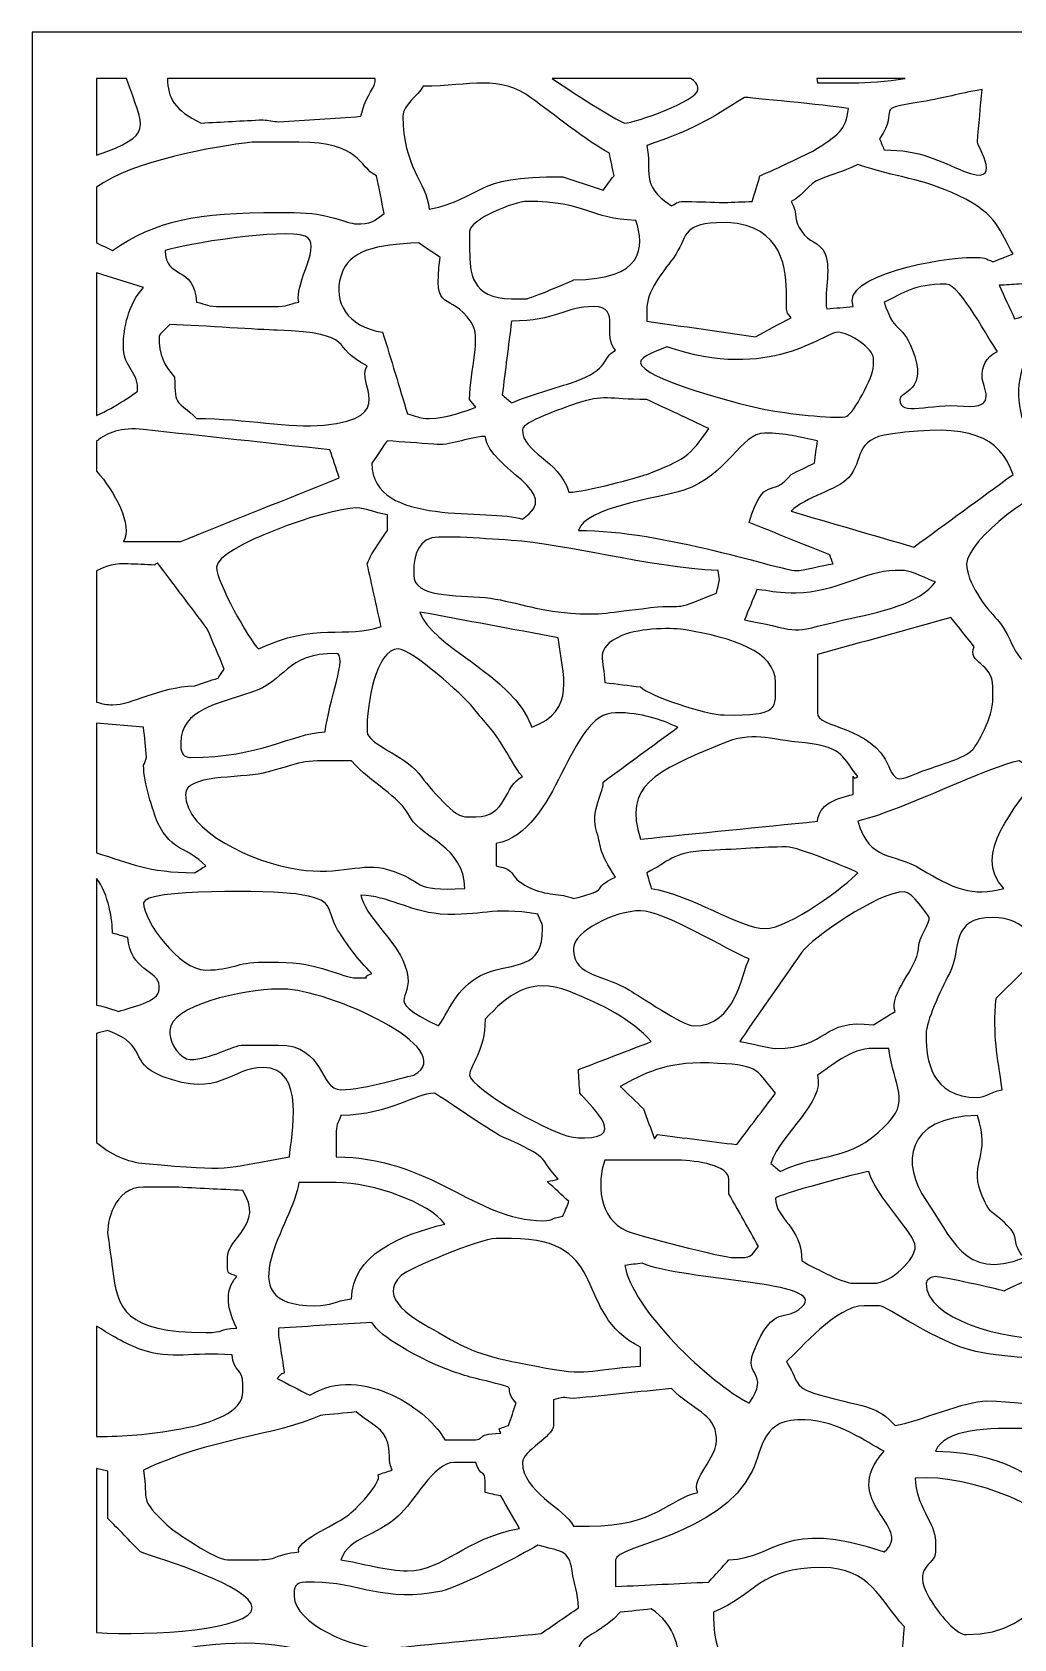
# Model space of a CAD drawing. Header units: millimetres. Extents: x 0 to 80.2, y 0 to 33.9.
# Drawn here: x 54.8 to 66.33, y 15 to 33.87 of the extents above; entities that cross this region are included whole.
import ezdxf

# ---------------------------------------------------------------- set-up
doc = ezdxf.new("R2010")
doc.units = ezdxf.units.MM
doc.layers.add('Layer 1', color=7, linetype='Continuous')

msp = doc.modelspace()

# ---------------------------------------------------------------- linework, layer by layer
at = {"layer": 'Layer 1', "color": 250, "lineweight": 20}
msp.add_lwpolyline([(54.8, 0), (80.2, 0), (80.2, 33.867), (54.8, 33.867), (54.8, 0)], close=True, dxfattribs=at)
at = {"layer": 'Layer 1', "color": 250}
for points, knots in [([(54.8, 33.867), (54.8, 33.867), (80.2, 33.867), (80.2, 33.867), (80.2, 33.867), (80.2, 0), (80.2, 0), (80.2, 0), (54.8, 0), (54.8, 0), (54.8, 0), (54.8, 33.867), (54.8, 33.867)], [0, 0, 0, 0, 0.25, 0.25, 0.25, 0.5, 0.5, 0.5, 0.75, 0.75, 0.75, 1, 1, 1, 1]), ([(55.557, 33.321), (55.557, 33.321), (55.91, 33.321), (55.91, 33.321), (56.112, 32.712), (56.243, 32.67), (55.557, 32.42), (55.557, 32.42), (55.557, 33.321), (55.557, 33.321)], [0, 0, 0, 0, 0.333333, 0.333333, 0.333333, 0.666667, 0.666667, 0.666667, 1, 1, 1, 1]), ([(56.391, 33.321), (56.391, 33.321), (58.829, 33.321), (58.829, 33.321), (58.83, 33.307), (58.829, 33.291), (58.827, 33.272), (58.809, 33.193), (58.699, 33.075), (58.663, 32.878), (58.341, 32.856), (58.018, 32.834), (57.696, 32.812), (57.635, 32.821), (57.574, 32.829), (57.514, 32.838), (57.27, 32.825), (57.027, 32.812), (56.784, 32.799), (56.471, 32.949), (56.391, 33.099), (56.391, 33.321)], [0, 0, 0, 0, 0.142857, 0.142857, 0.142857, 0.285714, 0.285714, 0.285714, 0.428571, 0.428571, 0.428571, 0.571429, 0.571429, 0.571429, 0.714286, 0.714286, 0.714286, 0.857143, 0.857143, 0.857143, 1, 1, 1, 1]), ([(59.393, 33.232), (59.958, 33.232), (60.286, 33.377), (60.67, 33.088), (60.905, 32.918), (61.333, 32.576), (61.582, 32.444), (61.6, 32.356), (61.618, 32.269), (61.636, 32.181), (61.594, 32.124), (61.551, 32.067), (61.509, 32.01), (61.351, 32.063), (61.193, 32.116), (61.034, 32.168), (59.94, 32.181), (60.122, 31.919), (59.466, 31.787), (59.429, 32.116), (59.155, 32.286), (59.155, 32.878), (59.155, 33.022), (59.338, 33.114), (59.393, 33.232)], [0, 0, 0, 0, 0.125, 0.125, 0.125, 0.25, 0.25, 0.25, 0.375, 0.375, 0.375, 0.5, 0.5, 0.5, 0.625, 0.625, 0.625, 0.75, 0.75, 0.75, 0.875, 0.875, 0.875, 1, 1, 1, 1]), ([(60.91, 33.321), (60.91, 33.321), (62.533, 33.321), (62.533, 33.321), (62.587, 33.293), (62.622, 33.255), (62.622, 33.193), (62.622, 33.062), (61.874, 32.799), (61.764, 32.799), (61.715, 32.799), (61.235, 33.102), (60.91, 33.321)], [0, 0, 0, 0, 0.25, 0.25, 0.25, 0.5, 0.5, 0.5, 0.75, 0.75, 0.75, 1, 1, 1, 1]), ([(64.019, 33.321), (64.019, 33.321), (65.058, 33.321), (65.058, 33.321), (64.836, 33.29), (64.614, 33.272), (64.446, 33.272), (64.306, 33.272), (64.166, 33.272), (64.026, 33.272), (64.026, 33.272), (64.019, 33.321), (64.019, 33.321)], [0, 0, 0, 0, 0.25, 0.25, 0.25, 0.5, 0.5, 0.5, 0.75, 0.75, 0.75, 1, 1, 1, 1]), ([(62.02, 32.536), (62.567, 32.72), (62.731, 32.825), (63.169, 33.101), (63.347, 33.085), (64.267, 32.996), (64.391, 32.97), (64.355, 32.707), (64.282, 32.667), (63.972, 32.47), (63.972, 32.47), (63.406, 32.194), (63.351, 32.181), (63.321, 32.081), (63.291, 31.98), (63.26, 31.879), (63.151, 31.875), (63.041, 31.87), (62.932, 31.866), (62.786, 31.87), (62.64, 31.875), (62.494, 31.879), (62.384, 31.879), (62.384, 31.866), (62.311, 31.827), (61.928, 32.076), (62.093, 32.234), (62.02, 32.536)], [0, 0, 0, 0, 0.111111, 0.111111, 0.111111, 0.222222, 0.222222, 0.222222, 0.333333, 0.333333, 0.333333, 0.444444, 0.444444, 0.444444, 0.555556, 0.555556, 0.555556, 0.666667, 0.666667, 0.666667, 0.777778, 0.777778, 0.777778, 0.888889, 0.888889, 0.888889, 1, 1, 1, 1]), ([(64.756, 32.615), (65.011, 32.983), (64.647, 32.957), (65.249, 33.048), (65.559, 33.101), (65.65, 33.14), (65.96, 33.193), (65.942, 32.987), (65.924, 32.781), (65.905, 32.575), (65.905, 32.523), (66.234, 32.037), (65.741, 32.234), (65.467, 32.352), (65.23, 32.484), (64.811, 32.484), (64.792, 32.527), (64.774, 32.571), (64.756, 32.615)], [0, 0, 0, 0, 0.166667, 0.166667, 0.166667, 0.333333, 0.333333, 0.333333, 0.5, 0.5, 0.5, 0.666667, 0.666667, 0.666667, 0.833333, 0.833333, 0.833333, 1, 1, 1, 1]), ([(55.557, 31.392), (55.557, 31.392), (55.557, 32.045), (55.557, 32.045), (55.991, 32.357), (56.923, 32.521), (57.386, 32.575), (57.568, 32.575), (57.751, 32.575), (57.933, 32.575), (58.663, 32.575), (58.626, 32.286), (58.845, 32.181), (58.876, 32.032), (58.906, 31.883), (58.937, 31.735), (58.845, 31.682), (58.809, 31.616), (58.663, 31.616), (58.645, 31.616), (58.626, 31.616), (58.608, 31.616), (58.499, 31.616), (58.28, 31.748), (57.878, 31.748), (57.818, 31.748), (57.757, 31.748), (57.696, 31.748), (56.729, 31.748), (56.255, 31.656), (55.744, 31.301), (55.681, 31.334), (55.616, 31.362), (55.557, 31.392)], [0, 0, 0, 0, 0.090909, 0.090909, 0.090909, 0.181818, 0.181818, 0.181818, 0.272727, 0.272727, 0.272727, 0.363636, 0.363636, 0.363636, 0.454545, 0.454545, 0.454545, 0.545455, 0.545455, 0.545455, 0.636364, 0.636364, 0.636364, 0.727273, 0.727273, 0.727273, 0.818182, 0.818182, 0.818182, 0.909091, 0.909091, 0.909091, 1, 1, 1, 1]), ([(65.686, 31.945), (66.161, 31.721), (66.161, 31.524), (66.325, 31.262), (66.246, 31.231), (66.167, 31.2), (66.088, 31.17), (65.997, 31.209), (65.997, 31.222), (65.851, 31.222), (65.491, 31.222), (64.291, 31.015), (64.446, 30.644), (64.343, 30.635), (64.239, 30.627), (64.136, 30.618), (64.099, 30.775), (64.19, 31.078), (64.117, 31.262), (64.045, 31.419), (63.917, 31.393), (63.844, 31.524), (63.734, 31.656), (63.807, 31.721), (63.716, 31.879), (63.88, 31.958), (63.899, 32.076), (64.063, 32.142), (64.263, 32.221), (64.282, 32.208), (64.501, 32.313), (64.957, 32.155), (65.249, 32.155), (65.686, 31.945)], [0, 0, 0, 0, 0.090909, 0.090909, 0.090909, 0.181818, 0.181818, 0.181818, 0.272727, 0.272727, 0.272727, 0.363636, 0.363636, 0.363636, 0.454545, 0.454545, 0.454545, 0.545455, 0.545455, 0.545455, 0.636364, 0.636364, 0.636364, 0.727273, 0.727273, 0.727273, 0.818182, 0.818182, 0.818182, 0.909091, 0.909091, 0.909091, 1, 1, 1, 1]), ([(67.547, 32.155), (68.094, 31.932), (68.313, 31.406), (67.784, 31.13), (67.93, 30.986), (68.058, 30.723), (67.784, 30.631), (67.784, 30.631), (66.909, 30.605), (66.69, 30.605), (66.574, 30.57), (66.459, 30.535), (66.343, 30.5), (66.282, 30.631), (66.222, 30.762), (66.161, 30.894), (66.24, 30.898), (66.319, 30.902), (66.398, 30.907), (66.562, 30.907), (66.763, 31.091), (66.763, 31.222), (66.763, 31.34), (66.58, 31.511), (66.58, 31.616), (66.58, 31.721), (66.671, 31.721), (66.708, 31.905), (66.988, 31.989), (67.267, 32.072), (67.547, 32.155)], [0, 0, 0, 0, 0.1, 0.1, 0.1, 0.2, 0.2, 0.2, 0.3, 0.3, 0.3, 0.4, 0.4, 0.4, 0.5, 0.5, 0.5, 0.6, 0.6, 0.6, 0.7, 0.7, 0.7, 0.8, 0.8, 0.8, 0.9, 0.9, 0.9, 1, 1, 1, 1]), ([(59.94, 31.524), (59.94, 31.669), (60.469, 31.879), (60.615, 31.879), (61.326, 31.879), (61.345, 31.669), (61.892, 31.656), (62.001, 31.34), (61.983, 30.959), (61.162, 30.959), (61.162, 30.946), (60.633, 30.736), (60.615, 30.736), (60.554, 30.736), (60.493, 30.736), (60.432, 30.736), (59.958, 30.736), (59.94, 31.051), (59.94, 31.301), (59.94, 31.375), (59.94, 31.45), (59.94, 31.524)], [0, 0, 0, 0, 0.142857, 0.142857, 0.142857, 0.285714, 0.285714, 0.285714, 0.428571, 0.428571, 0.428571, 0.571429, 0.571429, 0.571429, 0.714286, 0.714286, 0.714286, 0.857143, 0.857143, 0.857143, 1, 1, 1, 1]), ([(56.364, 31.301), (56.583, 31.38), (57.751, 31.564), (58.006, 31.472), (58.225, 31.393), (57.878, 30.92), (57.933, 30.697), (57.805, 30.67), (57.805, 30.644), (57.641, 30.644), (57.435, 30.644), (57.228, 30.644), (57.021, 30.644), (56.857, 30.644), (56.857, 30.67), (56.729, 30.697), (56.711, 31.13), (56.364, 30.959), (56.364, 31.301)], [0, 0, 0, 0, 0.166667, 0.166667, 0.166667, 0.333333, 0.333333, 0.333333, 0.5, 0.5, 0.5, 0.666667, 0.666667, 0.666667, 0.833333, 0.833333, 0.833333, 1, 1, 1, 1]), ([(62.02, 30.605), (62.02, 30.828), (62.202, 31.038), (62.33, 31.209), (62.512, 31.472), (62.421, 31.603), (62.84, 31.629), (63.57, 31.669), (63.661, 31.143), (63.661, 30.828), (63.661, 30.767), (63.661, 30.705), (63.661, 30.644), (63.661, 30.565), (63.68, 30.565), (63.716, 30.513), (63.576, 30.438), (63.436, 30.364), (63.297, 30.289), (62.871, 30.351), (62.445, 30.412), (62.02, 30.473), (62.02, 30.517), (62.02, 30.561), (62.02, 30.605)], [0, 0, 0, 0, 0.125, 0.125, 0.125, 0.25, 0.25, 0.25, 0.375, 0.375, 0.375, 0.5, 0.5, 0.5, 0.625, 0.625, 0.625, 0.75, 0.75, 0.75, 0.875, 0.875, 0.875, 1, 1, 1, 1]), ([(58.918, 30.342), (58.499, 30.408), (58.335, 30.697), (58.426, 30.999), (58.517, 31.314), (58.845, 31.367), (59.338, 31.393), (59.423, 31.336), (59.508, 31.279), (59.593, 31.222), (59.502, 30.526), (59.703, 30.841), (59.958, 30.46), (60.086, 30.289), (59.94, 29.908), (59.94, 29.553), (59.94, 29.553), (60.013, 29.462), (60.013, 29.462), (59.903, 29.422), (59.666, 29.33), (59.466, 29.33), (59.338, 29.33), (59.374, 29.343), (59.21, 29.383), (59.113, 29.702), (59.016, 30.022), (58.918, 30.342)], [0, 0, 0, 0, 0.111111, 0.111111, 0.111111, 0.222222, 0.222222, 0.222222, 0.333333, 0.333333, 0.333333, 0.444444, 0.444444, 0.444444, 0.555556, 0.555556, 0.555556, 0.666667, 0.666667, 0.666667, 0.777778, 0.777778, 0.777778, 0.888889, 0.888889, 0.888889, 1, 1, 1, 1]), ([(55.557, 29.363), (55.557, 29.363), (55.557, 31.04), (55.557, 31.04), (55.557, 31.04), (56.109, 30.868), (56.109, 30.868), (55.927, 30.671), (55.872, 30.394), (55.872, 30.171), (55.872, 29.921), (56.06, 29.875), (56.036, 29.645), (56.017, 29.632), (55.782, 29.466), (55.557, 29.363)], [0, 0, 0, 0, 0.2, 0.2, 0.2, 0.4, 0.4, 0.4, 0.6, 0.6, 0.6, 0.8, 0.8, 0.8, 1, 1, 1, 1]), ([(64.811, 30.697), (65.048, 30.802), (65.139, 30.907), (65.54, 30.907), (65.705, 30.907), (66.051, 30.224), (66.142, 30.118), (65.997, 30.04), (65.96, 29.948), (65.96, 29.816), (65.96, 29.711), (66.161, 29.435), (65.741, 29.475), (65.34, 29.514), (64.993, 29.343), (64.993, 29.553), (64.993, 29.645), (65.34, 29.645), (65.139, 30.145), (65.011, 30.46), (64.92, 30.329), (64.811, 30.697)], [0, 0, 0, 0, 0.142857, 0.142857, 0.142857, 0.285714, 0.285714, 0.285714, 0.428571, 0.428571, 0.428571, 0.571429, 0.571429, 0.571429, 0.714286, 0.714286, 0.714286, 0.857143, 0.857143, 0.857143, 1, 1, 1, 1]), ([(60.432, 30.473), (60.961, 30.473), (61.053, 30.644), (61.399, 30.644), (61.729, 30.644), (61.489, 30.285), (61.655, 30.132), (61.491, 30.04), (61.582, 29.908), (61.18, 29.764), (60.943, 29.685), (60.651, 29.606), (60.432, 29.514), (60.396, 29.545), (60.359, 29.575), (60.323, 29.606), (60.359, 29.895), (60.396, 30.184), (60.432, 30.473)], [0, 0, 0, 0, 0.166667, 0.166667, 0.166667, 0.333333, 0.333333, 0.333333, 0.5, 0.5, 0.5, 0.666667, 0.666667, 0.666667, 0.833333, 0.833333, 0.833333, 1, 1, 1, 1]), ([(58.225, 29.251), (57.824, 29.212), (57.313, 29.33), (56.729, 29.33), (56.51, 29.553), (56.474, 29.448), (56.474, 29.816), (56.346, 29.961), (56.291, 30.066), (56.291, 30.302), (56.291, 30.316), (56.383, 30.394), (56.419, 30.434), (56.82, 30.421), (57.477, 30.368), (57.678, 30.368), (58.645, 30.329), (58.28, 30.171), (58.736, 29.948), (58.59, 29.737), (59.119, 29.343), (58.225, 29.251)], [0, 0, 0, 0, 0.142857, 0.142857, 0.142857, 0.285714, 0.285714, 0.285714, 0.428571, 0.428571, 0.428571, 0.571429, 0.571429, 0.571429, 0.714286, 0.714286, 0.714286, 0.857143, 0.857143, 0.857143, 1, 1, 1, 1]), ([(62.257, 30.171), (63.479, 29.751), (64.099, 30.342), (64.263, 30.342), (64.409, 30.342), (64.683, 30.145), (64.683, 30.04), (64.683, 30.009), (64.683, 29.978), (64.683, 29.948), (64.683, 29.803), (64.446, 29.396), (64.373, 29.356), (64.3, 29.317), (63.716, 29.383), (63.479, 29.422), (63.169, 29.475), (61.947, 29.803), (61.947, 29.987), (61.947, 30.066), (62.166, 30.132), (62.257, 30.171)], [0, 0, 0, 0, 0.142857, 0.142857, 0.142857, 0.285714, 0.285714, 0.285714, 0.428571, 0.428571, 0.428571, 0.571429, 0.571429, 0.571429, 0.714286, 0.714286, 0.714286, 0.857143, 0.857143, 0.857143, 1, 1, 1, 1]), ([(66.817, 28.989), (66.252, 28.989), (66.179, 30.342), (67, 30.342), (67.103, 30.342), (67.207, 30.342), (67.31, 30.342), (67.492, 30.342), (67.547, 30.302), (67.675, 30.25), (67.675, 29.843), (67.821, 29.829), (67.529, 29.527), (67.419, 29.396), (67.146, 28.989), (66.872, 28.989), (66.854, 28.989), (66.836, 28.989), (66.817, 28.989)], [0, 0, 0, 0, 0.166667, 0.166667, 0.166667, 0.333333, 0.333333, 0.333333, 0.5, 0.5, 0.5, 0.666667, 0.666667, 0.666667, 0.833333, 0.833333, 0.833333, 1, 1, 1, 1]), ([(60.56, 29.199), (60.56, 29.291), (61.034, 29.448), (61.18, 29.501), (61.527, 29.619), (61.563, 29.553), (62.02, 29.553), (62.263, 29.44), (62.506, 29.326), (62.749, 29.212), (62.53, 28.883), (62.457, 28.844), (62.02, 28.673), (61.947, 28.647), (61.29, 28.463), (61.107, 28.463), (60.98, 28.857), (60.56, 28.923), (60.56, 29.199)], [0, 0, 0, 0, 0.166667, 0.166667, 0.166667, 0.333333, 0.333333, 0.333333, 0.5, 0.5, 0.5, 0.666667, 0.666667, 0.666667, 0.833333, 0.833333, 0.833333, 1, 1, 1, 1]), ([(63.716, 28.24), (63.88, 28.41), (64.263, 28.489), (64.391, 28.634), (64.574, 28.831), (64.446, 29.094), (64.884, 29.146), (65.814, 29.278), (66.161, 29.12), (66.325, 28.673), (65.936, 28.388), (65.547, 28.104), (65.157, 27.819), (64.677, 27.959), (64.197, 28.099), (63.716, 28.24)], [0, 0, 0, 0, 0.2, 0.2, 0.2, 0.4, 0.4, 0.4, 0.6, 0.6, 0.6, 0.8, 0.8, 0.8, 1, 1, 1, 1]), ([(55.557, 28.71), (55.557, 28.71), (55.557, 29.061), (55.557, 29.061), (55.678, 29.162), (55.848, 29.231), (56.109, 29.199), (56.839, 29.12), (57.568, 29.041), (58.298, 28.962), (58.335, 28.853), (58.371, 28.743), (58.408, 28.634), (57.787, 28.384), (57.167, 28.134), (56.547, 27.885), (56.322, 27.885), (56.097, 27.885), (55.872, 27.885), (55.985, 28.068), (55.77, 28.479), (55.557, 28.71)], [0, 0, 0, 0, 0.142857, 0.142857, 0.142857, 0.285714, 0.285714, 0.285714, 0.428571, 0.428571, 0.428571, 0.571429, 0.571429, 0.571429, 0.714286, 0.714286, 0.714286, 0.857143, 0.857143, 0.857143, 1, 1, 1, 1]), ([(59.52, 29.028), (59.721, 29.002), (59.885, 29.107), (60.122, 29.12), (60.177, 28.713), (61.071, 28.476), (60.56, 28.148), (60.195, 28.279), (58.791, 28.043), (58.791, 28.805), (58.791, 28.805), (58.955, 29.054), (58.973, 29.067), (59.155, 29.054), (59.338, 29.041), (59.52, 29.028)], [0, 0, 0, 0, 0.2, 0.2, 0.2, 0.4, 0.4, 0.4, 0.6, 0.6, 0.6, 0.8, 0.8, 0.8, 1, 1, 1, 1]), ([(61.217, 28.016), (61.308, 28.292), (62.129, 28.384), (62.457, 28.489), (62.968, 28.66), (63.132, 29.159), (63.406, 29.159), (63.643, 29.159), (63.826, 29.107), (64.026, 29.067), (64.014, 28.98), (64.002, 28.892), (63.99, 28.805), (63.899, 28.761), (63.807, 28.717), (63.716, 28.673), (63.479, 28.371), (63.406, 28.699), (63.224, 28.108), (63.54, 27.981), (63.856, 27.854), (64.172, 27.727), (64.184, 27.692), (64.197, 27.657), (64.209, 27.622), (64.081, 27.609), (63.862, 27.543), (63.771, 27.543), (63.607, 27.543), (62.22, 28.016), (61.217, 28.016)], [0, 0, 0, 0, 0.1, 0.1, 0.1, 0.2, 0.2, 0.2, 0.3, 0.3, 0.3, 0.4, 0.4, 0.4, 0.5, 0.5, 0.5, 0.6, 0.6, 0.6, 0.7, 0.7, 0.7, 0.8, 0.8, 0.8, 0.9, 0.9, 0.9, 1, 1, 1, 1]), ([(65.778, 27.622), (65.778, 27.885), (66.617, 28.568), (67.055, 28.594), (67.067, 28.559), (67.079, 28.524), (67.091, 28.489), (66.726, 28.082), (66.489, 27.767), (66.799, 27.386), (66.89, 27.28), (67.182, 26.952), (67.219, 26.834), (67.237, 26.715), (66.963, 26.4), (66.69, 26.4), (66.325, 26.4), (66.343, 26.742), (66.142, 26.965), (65.997, 27.11), (65.778, 27.412), (65.778, 27.622)], [0, 0, 0, 0, 0.142857, 0.142857, 0.142857, 0.285714, 0.285714, 0.285714, 0.428571, 0.428571, 0.428571, 0.571429, 0.571429, 0.571429, 0.714286, 0.714286, 0.714286, 0.857143, 0.857143, 0.857143, 1, 1, 1, 1]), ([(56.966, 27.583), (56.966, 27.819), (58.262, 28.279), (58.608, 28.279), (58.718, 28.279), (58.809, 28.226), (58.973, 28.2), (58.973, 28.139), (58.973, 28.078), (58.973, 28.016), (58.912, 27.924), (58.851, 27.832), (58.791, 27.74), (58.772, 27.701), (58.754, 27.661), (58.736, 27.622), (58.791, 27.377), (58.845, 27.132), (58.9, 26.886), (58.499, 26.742), (58.116, 26.939), (57.459, 26.623), (57.349, 26.729), (56.966, 27.412), (56.966, 27.583)], [0, 0, 0, 0, 0.125, 0.125, 0.125, 0.25, 0.25, 0.25, 0.375, 0.375, 0.375, 0.5, 0.5, 0.5, 0.625, 0.625, 0.625, 0.75, 0.75, 0.75, 0.875, 0.875, 0.875, 1, 1, 1, 1]), ([(59.283, 27.543), (59.283, 27.714), (59.338, 27.937), (59.575, 27.937), (59.66, 27.937), (59.745, 27.937), (59.83, 27.937), (60.031, 27.924), (60.232, 27.911), (60.432, 27.898), (61.053, 27.859), (62.038, 27.583), (62.859, 27.543), (62.865, 27.508), (62.871, 27.473), (62.877, 27.438), (62.865, 27.386), (62.853, 27.333), (62.84, 27.28), (62.238, 27.031), (62.549, 27.175), (61.965, 27.096), (61.527, 27.044), (61.436, 27.018), (61.126, 27.044), (60.724, 27.07), (60.451, 27.188), (60.122, 27.228), (59.776, 27.254), (59.283, 27.228), (59.283, 27.491), (59.283, 27.508), (59.283, 27.526), (59.283, 27.543)], [0, 0, 0, 0, 0.090909, 0.090909, 0.090909, 0.181818, 0.181818, 0.181818, 0.272727, 0.272727, 0.272727, 0.363636, 0.363636, 0.363636, 0.454545, 0.454545, 0.454545, 0.545455, 0.545455, 0.545455, 0.636364, 0.636364, 0.636364, 0.727273, 0.727273, 0.727273, 0.818182, 0.818182, 0.818182, 0.909091, 0.909091, 0.909091, 1, 1, 1, 1]), ([(55.557, 26), (55.557, 26), (55.557, 27.542), (55.557, 27.542), (55.664, 27.597), (55.787, 27.632), (55.926, 27.622), (56.03, 27.618), (56.133, 27.613), (56.237, 27.609), (56.249, 27.618), (56.261, 27.626), (56.273, 27.635), (56.468, 27.377), (56.662, 27.118), (56.857, 26.86), (56.924, 26.702), (56.991, 26.545), (57.057, 26.387), (57.033, 26.352), (57.009, 26.317), (56.985, 26.282), (56.893, 26.251), (56.802, 26.221), (56.711, 26.19), (56.273, 26.177), (55.981, 25.967), (55.744, 25.967), (55.683, 25.967), (55.62, 25.98), (55.557, 26)], [0, 0, 0, 0, 0.1, 0.1, 0.1, 0.2, 0.2, 0.2, 0.3, 0.3, 0.3, 0.4, 0.4, 0.4, 0.5, 0.5, 0.5, 0.6, 0.6, 0.6, 0.7, 0.7, 0.7, 0.8, 0.8, 0.8, 0.9, 0.9, 0.9, 1, 1, 1, 1]), ([(63.771, 27.28), (64.245, 27.28), (64.574, 27.543), (64.938, 27.543), (64.975, 27.543), (65.011, 27.543), (65.048, 27.543), (65.139, 27.543), (65.321, 27.438), (65.413, 27.412), (65.23, 27.149), (64.756, 27.057), (64.336, 26.965), (63.625, 26.794), (63.917, 26.821), (63.169, 26.965), (63.218, 27.083), (63.266, 27.202), (63.315, 27.32), (63.479, 27.307), (63.515, 27.28), (63.716, 27.28), (63.734, 27.28), (63.753, 27.28), (63.771, 27.28)], [0, 0, 0, 0, 0.125, 0.125, 0.125, 0.25, 0.25, 0.25, 0.375, 0.375, 0.375, 0.5, 0.5, 0.5, 0.625, 0.625, 0.625, 0.75, 0.75, 0.75, 0.875, 0.875, 0.875, 1, 1, 1, 1]), ([(60.67, 25.704), (60.451, 26.321), (59.466, 26.663), (59.356, 27.057), (59.897, 26.956), (60.439, 26.856), (60.98, 26.755), (61.034, 26.321), (61.199, 25.901), (60.67, 25.704)], [0, 0, 0, 0, 0.333333, 0.333333, 0.333333, 0.666667, 0.666667, 0.666667, 1, 1, 1, 1]), ([(65.595, 26.991), (65.686, 26.877), (65.778, 26.764), (65.869, 26.65), (65.778, 26.453), (66.088, 26.466), (66.088, 26.177), (66.088, 26.133), (66.088, 26.089), (66.088, 26.045), (66.088, 25.809), (65.905, 25.507), (65.851, 25.441), (65.741, 25.336), (65.486, 25.27), (65.303, 25.204), (65.03, 25.112), (64.957, 25.007), (64.865, 25.244), (64.665, 25.73), (64.008, 25.691), (64.026, 25.875), (64.026, 26.102), (64.026, 26.33), (64.026, 26.558), (64.549, 26.702), (65.072, 26.847), (65.595, 26.991)], [0, 0, 0, 0, 0.111111, 0.111111, 0.111111, 0.222222, 0.222222, 0.222222, 0.333333, 0.333333, 0.333333, 0.444444, 0.444444, 0.444444, 0.555556, 0.555556, 0.555556, 0.666667, 0.666667, 0.666667, 0.777778, 0.777778, 0.777778, 0.888889, 0.888889, 0.888889, 1, 1, 1, 1]), ([(61.527, 26.229), (61.527, 26.492), (61.381, 26.623), (61.728, 26.781), (61.947, 26.873), (62.348, 26.873), (62.476, 26.847), (63.023, 26.755), (63.534, 26.597), (63.534, 26.229), (63.534, 25.927), (63.588, 25.835), (62.932, 25.848), (62.713, 25.848), (62.056, 26.072), (61.947, 26.177), (61.807, 26.194), (61.667, 26.212), (61.527, 26.229)], [0, 0, 0, 0, 0.166667, 0.166667, 0.166667, 0.333333, 0.333333, 0.333333, 0.5, 0.5, 0.5, 0.666667, 0.666667, 0.666667, 0.833333, 0.833333, 0.833333, 1, 1, 1, 1]), ([(58.736, 25.743), (58.736, 25.927), (58.827, 26.623), (59.101, 26.623), (59.265, 26.623), (59.867, 26.072), (59.976, 25.94), (60.086, 25.796), (60.214, 25.677), (60.305, 25.52), (60.414, 25.362), (60.469, 25.231), (60.56, 25.126), (60.341, 25.021), (60.378, 24.653), (60.013, 24.653), (59.97, 24.653), (59.928, 24.653), (59.885, 24.653), (59.739, 24.653), (59.411, 25.073), (59.338, 25.165), (59.174, 25.375), (58.736, 25.507), (58.736, 25.651), (58.736, 25.682), (58.736, 25.712), (58.736, 25.743)], [0, 0, 0, 0, 0.111111, 0.111111, 0.111111, 0.222222, 0.222222, 0.222222, 0.333333, 0.333333, 0.333333, 0.444444, 0.444444, 0.444444, 0.555556, 0.555556, 0.555556, 0.666667, 0.666667, 0.666667, 0.777778, 0.777778, 0.777778, 0.888889, 0.888889, 0.888889, 1, 1, 1, 1]), ([(56.547, 25.52), (56.547, 25.914), (56.985, 25.98), (57.368, 26.111), (57.787, 26.242), (57.769, 26.571), (58.371, 26.571), (58.517, 26.571), (58.28, 25.993), (58.243, 25.651), (57.824, 25.625), (57.495, 25.349), (56.656, 25.349), (56.583, 25.349), (56.547, 25.402), (56.547, 25.48), (56.547, 25.494), (56.547, 25.507), (56.547, 25.52)], [0, 0, 0, 0, 0.166667, 0.166667, 0.166667, 0.333333, 0.333333, 0.333333, 0.5, 0.5, 0.5, 0.666667, 0.666667, 0.666667, 0.833333, 0.833333, 0.833333, 1, 1, 1, 1]), ([(60.25, 24.337), (60.998, 24.482), (61.089, 25.875), (61.655, 25.875), (61.965, 25.875), (62.184, 25.796), (62.384, 25.704), (62.093, 25.489), (61.801, 25.275), (61.509, 25.06), (61.527, 24.968), (61.345, 24.705), (61.436, 24.469), (61.491, 24.285), (61.454, 24.245), (61.655, 23.943), (61.334, 23.801), (61.631, 23.806), (61.162, 23.693), (60.998, 23.759), (60.852, 23.72), (60.633, 23.825), (60.359, 23.969), (60.524, 24.022), (60.25, 24.075), (60.25, 24.162), (60.25, 24.25), (60.25, 24.337)], [0, 0, 0, 0, 0.111111, 0.111111, 0.111111, 0.222222, 0.222222, 0.222222, 0.333333, 0.333333, 0.333333, 0.444444, 0.444444, 0.444444, 0.555556, 0.555556, 0.555556, 0.666667, 0.666667, 0.666667, 0.777778, 0.777778, 0.777778, 0.888889, 0.888889, 0.888889, 1, 1, 1, 1]), ([(55.557, 24.228), (55.557, 24.228), (55.557, 25.752), (55.557, 25.752), (55.557, 25.752), (56.109, 25.704), (56.109, 25.704), (56.121, 25.586), (56.133, 25.467), (56.145, 25.349), (56.133, 25.318), (56.121, 25.288), (56.109, 25.257), (56.109, 25.047), (56.218, 24.731), (56.273, 24.587), (56.455, 24.219), (56.62, 24.311), (56.839, 24.075), (56.796, 24.048), (56.754, 24.022), (56.711, 23.996), (56.152, 23.996), (55.949, 24.111), (55.557, 24.228)], [0, 0, 0, 0, 0.125, 0.125, 0.125, 0.25, 0.25, 0.25, 0.375, 0.375, 0.375, 0.5, 0.5, 0.5, 0.625, 0.625, 0.625, 0.75, 0.75, 0.75, 0.875, 0.875, 0.875, 1, 1, 1, 1]), ([(61.947, 24.39), (61.746, 25.021), (62.111, 25.178), (62.895, 25.507), (63.278, 25.664), (63.424, 25.559), (63.88, 25.52), (64.355, 25.467), (64.318, 25.336), (64.501, 25.126), (64.428, 25.06), (64.446, 25.218), (64.446, 25.047), (64.446, 25.003), (64.446, 24.959), (64.446, 24.915), (64.227, 24.863), (64.045, 24.797), (64.026, 24.6), (63.333, 24.53), (62.64, 24.46), (61.947, 24.39)], [0, 0, 0, 0, 0.142857, 0.142857, 0.142857, 0.285714, 0.285714, 0.285714, 0.428571, 0.428571, 0.428571, 0.571429, 0.571429, 0.571429, 0.714286, 0.714286, 0.714286, 0.857143, 0.857143, 0.857143, 1, 1, 1, 1]), ([(56.601, 24.915), (56.601, 25.152), (57.222, 25.099), (57.514, 25.165), (58.097, 25.323), (57.915, 25.31), (58.553, 25.31), (58.791, 25.034), (59.101, 24.915), (59.247, 24.639), (59.393, 24.39), (59.867, 24.311), (59.885, 23.812), (59.228, 23.772), (59.447, 23.891), (58.973, 24.035), (58.699, 24.127), (58.408, 23.956), (57.933, 24.035), (57.386, 24.114), (56.601, 24.482), (56.601, 24.915)], [0, 0, 0, 0, 0.142857, 0.142857, 0.142857, 0.285714, 0.285714, 0.285714, 0.428571, 0.428571, 0.428571, 0.571429, 0.571429, 0.571429, 0.714286, 0.714286, 0.714286, 0.857143, 0.857143, 0.857143, 1, 1, 1, 1]), ([(64.501, 24.6), (65.066, 24.745), (66.033, 25.244), (66.398, 25.31), (66.477, 25.261), (66.556, 25.213), (66.635, 25.165), (66.361, 24.758), (65.832, 24.219), (66.215, 23.812), (65.851, 23.707), (65.613, 23.812), (65.249, 24.035), (64.902, 24.245), (64.647, 24.114), (64.501, 24.6)], [0, 0, 0, 0, 0.2, 0.2, 0.2, 0.4, 0.4, 0.4, 0.6, 0.6, 0.6, 0.8, 0.8, 0.8, 1, 1, 1, 1]), ([(62.02, 23.996), (62.293, 24.127), (62.293, 24.232), (62.749, 24.258), (63.132, 24.272), (63.37, 24.298), (63.661, 24.298), (63.807, 24.298), (64.391, 24.048), (64.501, 23.996), (64.373, 23.851), (63.698, 23.339), (63.406, 23.339), (63.132, 23.339), (62.512, 23.746), (62.074, 23.812), (62.056, 23.873), (62.038, 23.934), (62.02, 23.996)], [0, 0, 0, 0, 0.166667, 0.166667, 0.166667, 0.333333, 0.333333, 0.333333, 0.5, 0.5, 0.5, 0.666667, 0.666667, 0.666667, 0.833333, 0.833333, 0.833333, 1, 1, 1, 1]), ([(55.557, 22.441), (55.557, 22.441), (55.557, 23.927), (55.557, 23.927), (55.7, 23.748), (55.744, 23.428), (55.744, 23.286), (55.805, 23.269), (55.866, 23.251), (55.926, 23.234), (55.945, 22.853), (56.291, 22.839), (56.291, 22.669), (56.291, 22.655), (56.291, 22.642), (56.291, 22.629), (56.291, 22.472), (55.963, 22.419), (55.817, 22.366), (55.694, 22.411), (55.614, 22.43), (55.557, 22.441)], [0, 0, 0, 0, 0.142857, 0.142857, 0.142857, 0.285714, 0.285714, 0.285714, 0.428571, 0.428571, 0.428571, 0.571429, 0.571429, 0.571429, 0.714286, 0.714286, 0.714286, 0.857143, 0.857143, 0.857143, 1, 1, 1, 1]), ([(56.109, 23.641), (56.109, 23.812), (57.641, 23.785), (57.897, 23.746), (58.371, 23.68), (58.243, 23.588), (58.389, 23.326), (58.499, 23.155), (58.626, 22.971), (58.791, 22.813), (58.626, 22.747), (58.845, 22.761), (58.608, 22.761), (58.444, 22.761), (58.17, 22.945), (57.696, 22.945), (57.635, 22.945), (57.574, 22.945), (57.514, 22.945), (57.185, 22.945), (57.167, 22.853), (56.839, 22.853), (56.528, 22.853), (56.109, 23.431), (56.109, 23.641)], [0, 0, 0, 0, 0.125, 0.125, 0.125, 0.25, 0.25, 0.25, 0.375, 0.375, 0.375, 0.5, 0.5, 0.5, 0.625, 0.625, 0.625, 0.75, 0.75, 0.75, 0.875, 0.875, 0.875, 1, 1, 1, 1]), ([(60.122, 22.813), (59.812, 22.682), (59.721, 22.419), (59.575, 22.196), (58.845, 22.55), (59.356, 22.472), (59.174, 22.918), (59.082, 23.194), (58.699, 23.496), (58.663, 23.733), (58.991, 23.72), (59.21, 23.549), (59.593, 23.51), (60.104, 23.483), (60.177, 23.601), (60.743, 23.51), (60.779, 23.378), (60.797, 23.431), (60.797, 23.339), (60.797, 22.853), (60.469, 22.945), (60.122, 22.813)], [0, 0, 0, 0, 0.142857, 0.142857, 0.142857, 0.285714, 0.285714, 0.285714, 0.428571, 0.428571, 0.428571, 0.571429, 0.571429, 0.571429, 0.714286, 0.714286, 0.714286, 0.857143, 0.857143, 0.857143, 1, 1, 1, 1]), ([(63.114, 22.012), (63.114, 22.025), (63.771, 22.958), (63.844, 23.063), (63.953, 23.22), (64.738, 23.772), (65.048, 23.772), (65.139, 23.772), (65.321, 23.496), (65.34, 23.47), (65.358, 23.418), (65.212, 23.234), (65.212, 23.102), (65.194, 22.866), (64.865, 22.577), (64.938, 22.366), (64.853, 22.314), (64.768, 22.261), (64.683, 22.209), (64.063, 22.288), (64.172, 21.933), (63.534, 21.933), (63.461, 21.933), (63.224, 21.999), (63.114, 22.012)], [0, 0, 0, 0, 0.125, 0.125, 0.125, 0.25, 0.25, 0.25, 0.375, 0.375, 0.375, 0.5, 0.5, 0.5, 0.625, 0.625, 0.625, 0.75, 0.75, 0.75, 0.875, 0.875, 0.875, 1, 1, 1, 1]), ([(61.162, 23.115), (61.162, 23.299), (61.636, 23.549), (61.947, 23.549), (62.22, 23.549), (62.986, 23.076), (63.224, 22.984), (63.132, 22.813), (63.078, 22.196), (62.567, 22.196), (62.457, 22.196), (61.928, 22.55), (61.819, 22.616), (61.545, 22.787), (61.162, 22.787), (61.162, 23.076), (61.162, 23.089), (61.162, 23.102), (61.162, 23.115)], [0, 0, 0, 0, 0.166667, 0.166667, 0.166667, 0.333333, 0.333333, 0.333333, 0.5, 0.5, 0.5, 0.666667, 0.666667, 0.666667, 0.833333, 0.833333, 0.833333, 1, 1, 1, 1]), ([(65.303, 22.104), (65.303, 22.248), (65.467, 22.603), (65.577, 22.813), (65.723, 23.102), (65.577, 23.47), (66.088, 23.47), (66.471, 23.47), (66.617, 23.168), (66.69, 23.076), (66.501, 22.892), (66.313, 22.708), (66.124, 22.524), (66.087, 22.058), (66.139, 21.864), (66.197, 21.447), (66.142, 21.447), (65.978, 21.355), (65.905, 21.355), (65.358, 21.355), (65.303, 21.815), (65.303, 22.064), (65.303, 22.077), (65.303, 22.091), (65.303, 22.104)], [0, 0, 0, 0, 0.125, 0.125, 0.125, 0.25, 0.25, 0.25, 0.375, 0.375, 0.375, 0.5, 0.5, 0.5, 0.625, 0.625, 0.625, 0.75, 0.75, 0.75, 0.875, 0.875, 0.875, 1, 1, 1, 1]), ([(60.122, 22.274), (60.378, 22.55), (60.651, 22.787), (61.107, 22.603), (61.509, 22.445), (61.837, 22.274), (62.074, 22.012), (61.789, 21.902), (61.503, 21.793), (61.217, 21.683), (61.223, 21.591), (61.229, 21.499), (61.235, 21.407), (61.308, 21.302), (61.819, 20.882), (61.29, 20.882), (61.266, 20.882), (61.241, 20.882), (61.217, 20.882), (60.943, 20.882), (59.94, 21.473), (59.94, 21.617), (59.94, 21.736), (60.122, 21.893), (60.122, 22.274)], [0, 0, 0, 0, 0.125, 0.125, 0.125, 0.25, 0.25, 0.25, 0.375, 0.375, 0.375, 0.5, 0.5, 0.5, 0.625, 0.625, 0.625, 0.75, 0.75, 0.75, 0.875, 0.875, 0.875, 1, 1, 1, 1]), ([(56.419, 22.143), (56.419, 22.432), (57.276, 22.629), (57.696, 22.629), (57.714, 22.629), (57.732, 22.629), (57.751, 22.629), (58.262, 22.629), (59.849, 21.933), (59.283, 21.617), (59.247, 21.617), (58.699, 21.447), (58.426, 21.447), (58.17, 21.447), (58.243, 21.972), (57.696, 21.972), (57.556, 21.972), (57.416, 21.972), (57.276, 21.972), (57.167, 21.972), (56.893, 21.801), (56.656, 21.801), (56.547, 21.801), (56.419, 21.985), (56.419, 22.104), (56.419, 22.117), (56.419, 22.13), (56.419, 22.143)], [0, 0, 0, 0, 0.111111, 0.111111, 0.111111, 0.222222, 0.222222, 0.222222, 0.333333, 0.333333, 0.333333, 0.444444, 0.444444, 0.444444, 0.555556, 0.555556, 0.555556, 0.666667, 0.666667, 0.666667, 0.777778, 0.777778, 0.777778, 0.888889, 0.888889, 0.888889, 1, 1, 1, 1]), ([(55.557, 20.828), (55.557, 20.828), (55.557, 22.109), (55.557, 22.109), (55.604, 22.121), (55.65, 22.132), (55.689, 22.143), (56.182, 21.959), (55.908, 21.775), (56.328, 21.604), (57.003, 21.342), (57.13, 21.709), (57.514, 21.709), (58.024, 21.709), (57.842, 20.908), (57.824, 20.658), (56.966, 20.514), (57.203, 20.488), (56.127, 20.58), (55.913, 20.596), (55.715, 20.693), (55.557, 20.828)], [0, 0, 0, 0, 0.142857, 0.142857, 0.142857, 0.285714, 0.285714, 0.285714, 0.428571, 0.428571, 0.428571, 0.571429, 0.571429, 0.571429, 0.714286, 0.714286, 0.714286, 0.857143, 0.857143, 0.857143, 1, 1, 1, 1]), ([(64.026, 21.617), (64.19, 21.723), (64.409, 21.933), (64.683, 21.933), (64.744, 21.933), (64.805, 21.933), (64.865, 21.933), (64.92, 21.473), (65.139, 21.315), (64.811, 21.013), (64.391, 20.593), (64.099, 20.724), (63.588, 20.488), (63.552, 20.518), (63.515, 20.549), (63.479, 20.58), (63.607, 20.961), (64.117, 21.289), (64.026, 21.617)], [0, 0, 0, 0, 0.166667, 0.166667, 0.166667, 0.333333, 0.333333, 0.333333, 0.5, 0.5, 0.5, 0.666667, 0.666667, 0.666667, 0.833333, 0.833333, 0.833333, 1, 1, 1, 1]), ([(61.709, 21.486), (61.983, 21.631), (62.22, 21.775), (62.749, 21.762), (63.351, 21.736), (63.278, 21.709), (63.534, 21.407), (63.382, 21.206), (63.23, 21.004), (63.078, 20.803), (62.768, 20.842), (62.457, 20.882), (62.147, 20.921), (62.135, 20.904), (62.123, 20.886), (62.111, 20.869), (62.068, 20.987), (62.026, 21.105), (61.983, 21.223), (61.892, 21.311), (61.801, 21.398), (61.709, 21.486)], [0, 0, 0, 0, 0.142857, 0.142857, 0.142857, 0.285714, 0.285714, 0.285714, 0.428571, 0.428571, 0.428571, 0.571429, 0.571429, 0.571429, 0.714286, 0.714286, 0.714286, 0.857143, 0.857143, 0.857143, 1, 1, 1, 1]), ([(58.426, 21.144), (59.028, 21.158), (59.301, 21.407), (59.52, 21.407), (59.557, 21.407), (60.177, 20.961), (60.323, 20.895), (60.907, 20.632), (60.724, 20.685), (60.98, 20.396), (60.937, 20.387), (60.895, 20.378), (60.852, 20.369), (60.937, 20.29), (61.022, 20.212), (61.107, 20.133), (61.083, 20.076), (61.059, 20.019), (61.034, 19.962), (60.87, 19.936), (60.943, 19.909), (60.797, 19.909), (60.013, 19.909), (59.484, 20.658), (58.371, 20.658), (58.371, 20.746), (58.371, 20.833), (58.371, 20.921), (58.371, 21.039), (58.389, 21.039), (58.426, 21.144)], [0, 0, 0, 0, 0.1, 0.1, 0.1, 0.2, 0.2, 0.2, 0.3, 0.3, 0.3, 0.4, 0.4, 0.4, 0.5, 0.5, 0.5, 0.6, 0.6, 0.6, 0.7, 0.7, 0.7, 0.8, 0.8, 0.8, 0.9, 0.9, 0.9, 1, 1, 1, 1]), ([(66.453, 19.476), (65.741, 19.187), (65.595, 19.739), (65.303, 20.146), (65.011, 20.566), (65.048, 21.131), (65.905, 21.144), (66.069, 20.658), (65.814, 20.606), (65.942, 20.251), (66.051, 19.962), (66.088, 20.028), (66.252, 19.857), (66.416, 19.712), (66.288, 19.66), (66.453, 19.476)], [0, 0, 0, 0, 0.2, 0.2, 0.2, 0.4, 0.4, 0.4, 0.6, 0.6, 0.6, 0.8, 0.8, 0.8, 1, 1, 1, 1]), ([(62.986, 20.396), (62.986, 20.339), (62.986, 20.282), (62.986, 20.225), (63.102, 20.019), (63.218, 19.813), (63.333, 19.607), (63.26, 19.528), (63.278, 19.476), (63.114, 19.476), (63.09, 19.476), (63.065, 19.476), (63.041, 19.476), (62.913, 19.476), (61.892, 19.739), (61.782, 19.791), (61.454, 19.936), (61.436, 20.356), (61.527, 20.619), (61.813, 20.619), (62.099, 20.619), (62.384, 20.619), (62.622, 20.619), (62.986, 20.553), (62.986, 20.396)], [0, 0, 0, 0, 0.125, 0.125, 0.125, 0.25, 0.25, 0.25, 0.375, 0.375, 0.375, 0.5, 0.5, 0.5, 0.625, 0.625, 0.625, 0.75, 0.75, 0.75, 0.875, 0.875, 0.875, 1, 1, 1, 1]), ([(63.534, 20.172), (63.534, 20.212), (64.537, 20.474), (64.628, 20.488), (64.719, 20.185), (65.176, 19.752), (65.176, 19.607), (65.176, 19.463), (64.902, 19.174), (64.683, 19.174), (64.604, 19.174), (64.525, 19.174), (64.446, 19.174), (64.318, 19.174), (63.935, 19.384), (63.844, 19.436), (63.844, 19.844), (63.534, 19.923), (63.534, 20.172)], [0, 0, 0, 0, 0.166667, 0.166667, 0.166667, 0.333333, 0.333333, 0.333333, 0.5, 0.5, 0.5, 0.666667, 0.666667, 0.666667, 0.833333, 0.833333, 0.833333, 1, 1, 1, 1]), ([(55.689, 19.739), (55.671, 19.883), (55.762, 20.304), (56.109, 20.304), (56.231, 20.304), (56.352, 20.304), (56.474, 20.304), (56.741, 20.29), (57.009, 20.277), (57.276, 20.264), (57.532, 19.857), (57.094, 19.712), (57.094, 19.476), (57.094, 19.445), (57.094, 19.414), (57.094, 19.384), (57.094, 19.266), (57.112, 19.305), (57.203, 19.252), (57.039, 19.082), (57.112, 18.832), (57.203, 18.648), (56.966, 18.635), (57.076, 18.596), (56.839, 18.596), (55.89, 18.596), (55.799, 18.871), (55.744, 19.344), (55.726, 19.476), (55.708, 19.607), (55.689, 19.739)], [0, 0, 0, 0, 0.1, 0.1, 0.1, 0.2, 0.2, 0.2, 0.3, 0.3, 0.3, 0.4, 0.4, 0.4, 0.5, 0.5, 0.5, 0.6, 0.6, 0.6, 0.7, 0.7, 0.7, 0.8, 0.8, 0.8, 0.9, 0.9, 0.9, 1, 1, 1, 1]), ([(58.116, 18.911), (57.057, 18.911), (57.878, 19.896), (57.933, 20.356), (58.079, 20.356), (58.225, 20.356), (58.371, 20.356), (58.809, 20.356), (59.466, 20.12), (59.648, 19.87), (59.119, 19.739), (58.553, 19.502), (58.553, 18.99), (58.335, 18.963), (58.335, 18.911), (58.116, 18.911)], [0, 0, 0, 0, 0.2, 0.2, 0.2, 0.4, 0.4, 0.4, 0.6, 0.6, 0.6, 0.8, 0.8, 0.8, 1, 1, 1, 1]), ([(61.947, 18.201), (61.29, 18.162), (61.381, 18.07), (60.724, 18.201), (60.141, 18.306), (59.976, 18.359), (59.575, 18.596), (59.283, 18.753), (58.845, 19.003), (59.137, 19.266), (59.228, 19.344), (60.049, 19.699), (60.25, 19.699), (60.311, 19.699), (60.372, 19.699), (60.432, 19.699), (61.618, 19.699), (61.144, 18.819), (61.947, 18.425), (61.947, 18.35), (61.947, 18.276), (61.947, 18.201)], [0, 0, 0, 0, 0.142857, 0.142857, 0.142857, 0.285714, 0.285714, 0.285714, 0.428571, 0.428571, 0.428571, 0.571429, 0.571429, 0.571429, 0.714286, 0.714286, 0.714286, 0.857143, 0.857143, 0.857143, 1, 1, 1, 1]), ([(63.278, 18.372), (63.151, 18.083), (63.479, 18.136), (63.224, 17.768), (62.768, 17.991), (61.837, 18.885), (61.764, 19.384), (61.831, 19.393), (61.898, 19.401), (61.965, 19.41), (62.457, 19.2), (64.172, 19.2), (63.844, 18.898), (63.643, 18.701), (63.515, 18.963), (63.278, 18.372)], [0, 0, 0, 0, 0.2, 0.2, 0.2, 0.4, 0.4, 0.4, 0.6, 0.6, 0.6, 0.8, 0.8, 0.8, 1, 1, 1, 1]), ([(66.215, 19.082), (66.398, 19.174), (66.854, 19.384), (67.128, 19.384), (67.146, 19.384), (67.164, 19.384), (67.182, 19.384), (67.237, 19.384), (68.094, 19.082), (68.222, 19.042), (68.131, 18.924), (68.149, 19.082), (68.149, 18.911), (68.149, 18.867), (68.149, 18.823), (68.149, 18.779), (67.766, 18.714), (67.748, 18.517), (67.055, 18.517), (66.957, 18.517), (66.86, 18.517), (66.763, 18.517), (66.197, 18.517), (65.303, 18.753), (65.303, 19.174), (65.303, 19.213), (65.358, 19.252), (65.413, 19.252), (65.486, 19.252), (66.142, 19.108), (66.215, 19.082)], [0, 0, 0, 0, 0.1, 0.1, 0.1, 0.2, 0.2, 0.2, 0.3, 0.3, 0.3, 0.4, 0.4, 0.4, 0.5, 0.5, 0.5, 0.6, 0.6, 0.6, 0.7, 0.7, 0.7, 0.8, 0.8, 0.8, 0.9, 0.9, 0.9, 1, 1, 1, 1]), ([(63.661, 18.254), (63.826, 18.398), (64.245, 18.911), (64.574, 18.911), (64.634, 18.911), (64.695, 18.911), (64.756, 18.911), (64.829, 18.911), (65.431, 18.477), (65.887, 18.372), (66.288, 18.28), (67.219, 18.293), (67.164, 18.109), (66.982, 17.61), (66.635, 17.781), (66.015, 17.794), (65.759, 17.794), (65.249, 17.558), (64.938, 17.505), (64.738, 17.728), (64.574, 17.728), (64.209, 17.82), (63.698, 17.952), (63.844, 17.965), (63.661, 18.254)], [0, 0, 0, 0, 0.125, 0.125, 0.125, 0.25, 0.25, 0.25, 0.375, 0.375, 0.375, 0.5, 0.5, 0.5, 0.625, 0.625, 0.625, 0.75, 0.75, 0.75, 0.875, 0.875, 0.875, 1, 1, 1, 1]), ([(59.612, 18.188), (59.812, 18.109), (59.94, 18.07), (60.177, 18.017), (60.578, 17.912), (60.286, 17.991), (60.487, 17.768), (60.457, 17.68), (60.426, 17.593), (60.396, 17.505), (60.359, 17.492), (60.323, 17.479), (60.286, 17.466), (60.293, 17.448), (60.299, 17.43), (60.305, 17.413), (59.958, 17.4), (60.177, 17.334), (59.94, 17.334), (59.843, 17.334), (59.745, 17.334), (59.648, 17.334), (59.484, 17.663), (58.681, 18.241), (58.061, 17.86), (57.933, 17.925), (57.805, 17.991), (57.678, 18.057), (57.769, 18.175), (57.769, 18.057), (57.751, 18.201), (57.732, 18.32), (57.714, 18.438), (57.696, 18.556), (57.696, 18.587), (57.696, 18.617), (57.696, 18.648), (58.061, 18.67), (58.426, 18.692), (58.791, 18.714), (58.882, 18.543), (59.356, 18.293), (59.612, 18.188)], [0, 0, 0, 0, 0.071429, 0.071429, 0.071429, 0.142857, 0.142857, 0.142857, 0.214286, 0.214286, 0.214286, 0.285714, 0.285714, 0.285714, 0.357143, 0.357143, 0.357143, 0.428571, 0.428571, 0.428571, 0.5, 0.5, 0.5, 0.571429, 0.571429, 0.571429, 0.642857, 0.642857, 0.642857, 0.714286, 0.714286, 0.714286, 0.785714, 0.785714, 0.785714, 0.857143, 0.857143, 0.857143, 0.928571, 0.928571, 0.928571, 1, 1, 1, 1]), ([(55.557, 17.374), (55.557, 17.374), (55.557, 18.67), (55.557, 18.67), (55.699, 18.586), (55.821, 18.497), (56.072, 18.398), (56.455, 18.267), (56.674, 18.372), (57.149, 18.333), (57.167, 18.123), (57.276, 18.175), (57.276, 17.991), (57.276, 17.96), (57.276, 17.93), (57.276, 17.899), (57.276, 17.663), (56.912, 17.531), (56.547, 17.466), (56.148, 17.394), (55.901, 17.376), (55.557, 17.374)], [0, 0, 0, 0, 0.142857, 0.142857, 0.142857, 0.285714, 0.285714, 0.285714, 0.428571, 0.428571, 0.428571, 0.571429, 0.571429, 0.571429, 0.714286, 0.714286, 0.714286, 0.857143, 0.857143, 0.857143, 1, 1, 1, 1]), ([(67.602, 17.203), (68.386, 17.203), (68.988, 18.162), (69.609, 18.162), (69.633, 18.162), (69.657, 18.162), (69.682, 18.162), (69.955, 18.162), (70.338, 18.109), (70.338, 17.939), (70.338, 17.833), (69.736, 17.61), (69.572, 17.492), (69.298, 17.295), (69.244, 17.15), (68.696, 17.15), (68.514, 17.058), (68.058, 16.993), (67.912, 16.901), (67.602, 16.703), (67.31, 16.677), (67.182, 16.546), (66.599, 16.769), (66.38, 17.19), (65.413, 17.203), (65.522, 17.466), (66.015, 17.479), (66.526, 17.466), (67.018, 17.439), (67.365, 17.203), (67.492, 17.203), (67.529, 17.203), (67.565, 17.203), (67.602, 17.203)], [0, 0, 0, 0, 0.090909, 0.090909, 0.090909, 0.181818, 0.181818, 0.181818, 0.272727, 0.272727, 0.272727, 0.363636, 0.363636, 0.363636, 0.454545, 0.454545, 0.454545, 0.545455, 0.545455, 0.545455, 0.636364, 0.636364, 0.636364, 0.727273, 0.727273, 0.727273, 0.818182, 0.818182, 0.818182, 0.909091, 0.909091, 0.909091, 1, 1, 1, 1]), ([(62.311, 17.939), (62.567, 17.676), (62.822, 17.65), (62.84, 17.36), (62.859, 17.111), (62.53, 16.887), (62.622, 16.717), (62.293, 16.651), (62.129, 16.322), (61.345, 16.322), (61.284, 16.322), (61.223, 16.322), (61.162, 16.322), (61.053, 16.533), (60.56, 16.73), (60.56, 17.071), (60.56, 17.203), (60.925, 17.374), (60.925, 17.505), (60.925, 17.606), (60.925, 17.706), (60.925, 17.807), (61.107, 17.847), (60.998, 17.833), (61.162, 17.82), (61.545, 17.86), (61.928, 17.899), (62.311, 17.939)], [0, 0, 0, 0, 0.111111, 0.111111, 0.111111, 0.222222, 0.222222, 0.222222, 0.333333, 0.333333, 0.333333, 0.444444, 0.444444, 0.444444, 0.555556, 0.555556, 0.555556, 0.666667, 0.666667, 0.666667, 0.777778, 0.777778, 0.777778, 0.888889, 0.888889, 0.888889, 1, 1, 1, 1]), ([(58.608, 17.663), (58.718, 17.558), (58.9, 17.492), (58.955, 17.36), (59.028, 17.176), (58.973, 17.098), (59.028, 16.979), (58.973, 16.962), (58.918, 16.944), (58.864, 16.927), (58.918, 16.835), (58.59, 16.506), (58.499, 16.441), (58.335, 16.322), (57.878, 16.139), (57.933, 16.02), (57.641, 15.994), (57.714, 15.928), (57.459, 15.928), (57.337, 15.928), (57.216, 15.928), (57.094, 15.928), (56.948, 15.928), (56.474, 16.257), (56.383, 16.336), (56.054, 16.651), (56.164, 16.598), (56.109, 16.979), (56.857, 17.347), (57.678, 17.387), (58.189, 17.623), (58.328, 17.636), (58.468, 17.65), (58.608, 17.663)], [0, 0, 0, 0, 0.090909, 0.090909, 0.090909, 0.181818, 0.181818, 0.181818, 0.272727, 0.272727, 0.272727, 0.363636, 0.363636, 0.363636, 0.454545, 0.454545, 0.454545, 0.545455, 0.545455, 0.545455, 0.636364, 0.636364, 0.636364, 0.727273, 0.727273, 0.727273, 0.818182, 0.818182, 0.818182, 0.909091, 0.909091, 0.909091, 1, 1, 1, 1]), ([(61.655, 15.928), (61.655, 16.099), (62.877, 16.204), (63.26, 16.966), (63.388, 17.242), (63.37, 17.597), (63.88, 17.571), (64.282, 17.558), (64.592, 17.308), (64.811, 17.203), (64.263, 16.598), (65.176, 16.322), (64.811, 16.02), (63.607, 16.428), (63.552, 15.941), (62.986, 15.928), (62.907, 15.841), (62.828, 15.753), (62.749, 15.665), (62.384, 15.648), (62.02, 15.63), (61.655, 15.613), (61.655, 15.63), (61.655, 15.648), (61.655, 15.665), (61.655, 15.753), (61.655, 15.841), (61.655, 15.928)], [0, 0, 0, 0, 0.111111, 0.111111, 0.111111, 0.222222, 0.222222, 0.222222, 0.333333, 0.333333, 0.333333, 0.444444, 0.444444, 0.444444, 0.555556, 0.555556, 0.555556, 0.666667, 0.666667, 0.666667, 0.777778, 0.777778, 0.777778, 0.888889, 0.888889, 0.888889, 1, 1, 1, 1]), ([(55.557, 15.074), (55.557, 15.074), (55.557, 17.001), (55.557, 17.001), (55.557, 17.001), (55.689, 16.966), (55.689, 16.966), (55.689, 16.782), (55.689, 16.598), (55.689, 16.414), (55.817, 16.283), (55.945, 16.152), (56.072, 16.02), (56.291, 15.941), (57.386, 15.613), (57.386, 15.363), (57.386, 15.11), (56.195, 15.028), (55.557, 15.074)], [0, 0, 0, 0, 0.166667, 0.166667, 0.166667, 0.333333, 0.333333, 0.333333, 0.5, 0.5, 0.5, 0.666667, 0.666667, 0.666667, 0.833333, 0.833333, 0.833333, 1, 1, 1, 1]), ([(58.426, 15.928), (58.535, 16.204), (58.827, 16.191), (59.101, 16.441), (59.283, 16.598), (59.52, 17.071), (59.757, 17.071), (59.843, 17.071), (59.928, 17.071), (60.013, 17.071), (60.068, 16.887), (60.122, 16.993), (60.122, 16.848), (60.122, 16.804), (60.122, 16.76), (60.122, 16.717), (60.183, 16.703), (60.244, 16.69), (60.305, 16.677), (60.378, 16.55), (60.451, 16.423), (60.524, 16.296), (59.885, 16.178), (59.63, 15.797), (59.21, 15.797), (58.973, 15.797), (58.663, 15.889), (58.426, 15.928)], [0, 0, 0, 0, 0.111111, 0.111111, 0.111111, 0.222222, 0.222222, 0.222222, 0.333333, 0.333333, 0.333333, 0.444444, 0.444444, 0.444444, 0.555556, 0.555556, 0.555556, 0.666667, 0.666667, 0.666667, 0.777778, 0.777778, 0.777778, 0.888889, 0.888889, 0.888889, 1, 1, 1, 1]), ([(65.34, 15.482), (65.121, 15.863), (65.413, 15.849), (65.413, 16.02), (65.413, 16.064), (65.413, 16.108), (65.413, 16.152), (65.413, 16.349), (65.176, 16.572), (65.176, 16.887), (65.832, 16.94), (66.909, 16.493), (66.909, 16.139), (66.909, 15.849), (66.671, 15.048), (65.778, 15.048), (65.632, 15.048), (65.394, 15.376), (65.34, 15.482)], [0, 0, 0, 0, 0.166667, 0.166667, 0.166667, 0.333333, 0.333333, 0.333333, 0.5, 0.5, 0.5, 0.666667, 0.666667, 0.666667, 0.833333, 0.833333, 0.833333, 1, 1, 1, 1]), ([(58.116, 15.665), (58.608, 15.665), (58.955, 15.416), (59.612, 15.56), (59.867, 15.626), (60.542, 15.981), (60.743, 16.099), (60.998, 16.02), (61.107, 16.06), (61.144, 15.797), (61.162, 15.639), (61.217, 15.547), (61.217, 15.363), (61.071, 15.263), (60.925, 15.162), (60.779, 15.061), (60.238, 15.009), (59.697, 14.956), (59.155, 14.903), (59.095, 14.895), (59.034, 14.886), (58.973, 14.877), (58.553, 14.877), (57.878, 15.193), (57.878, 15.495), (57.878, 15.508), (57.878, 15.521), (57.878, 15.534), (57.878, 15.639), (57.915, 15.665), (58.061, 15.665), (58.079, 15.665), (58.097, 15.665), (58.116, 15.665)], [0, 0, 0, 0, 0.090909, 0.090909, 0.090909, 0.181818, 0.181818, 0.181818, 0.272727, 0.272727, 0.272727, 0.363636, 0.363636, 0.363636, 0.454545, 0.454545, 0.454545, 0.545455, 0.545455, 0.545455, 0.636364, 0.636364, 0.636364, 0.727273, 0.727273, 0.727273, 0.818182, 0.818182, 0.818182, 0.909091, 0.909091, 0.909091, 1, 1, 1, 1]), ([(62.804, 15.311), (63.297, 15.508), (63.333, 15.836), (64.081, 15.836), (64.647, 15.836), (64.756, 15.455), (65.048, 15.14), (65.011, 14.693), (65.066, 14.956), (64.756, 14.614), (64.117, 14.614), (64.008, 14.365), (63.333, 14.522), (62.859, 14.628), (62.804, 14.93), (62.804, 15.311)], [0, 0, 0, 0, 0.2, 0.2, 0.2, 0.4, 0.4, 0.4, 0.6, 0.6, 0.6, 0.8, 0.8, 0.8, 1, 1, 1, 1]), ([(62.074, 15.35), (62.348, 15.179), (62.439, 14.838), (62.384, 14.614), (62.512, 14.588), (62.567, 14.601), (62.567, 14.483), (62.567, 14.338), (62.366, 14.352), (62.202, 14.26), (61.916, 14.238), (61.63, 14.216), (61.345, 14.194), (61.034, 15.179), (61.29, 14.864), (61.709, 15.311), (61.831, 15.324), (61.953, 15.337), (62.074, 15.35)], [0, 0, 0, 0, 0.166667, 0.166667, 0.166667, 0.333333, 0.333333, 0.333333, 0.5, 0.5, 0.5, 0.666667, 0.666667, 0.666667, 0.833333, 0.833333, 0.833333, 1, 1, 1, 1]), ([(56.054, 14.575), (56.054, 15.022), (58.553, 15.193), (58.553, 14.352), (58.553, 14.26), (58.517, 14.141), (58.426, 14.049), (58.444, 13.988), (58.462, 13.927), (58.48, 13.865), (58.225, 13.747), (58.389, 13.379), (57.532, 13.668), (57.057, 13.826), (56.875, 13.773), (56.419, 13.695), (56.395, 13.857), (56.37, 14.019), (56.346, 14.181), (56.273, 14.273), (56.054, 14.43), (56.054, 14.575)], [0, 0, 0, 0, 0.142857, 0.142857, 0.142857, 0.285714, 0.285714, 0.285714, 0.428571, 0.428571, 0.428571, 0.571429, 0.571429, 0.571429, 0.714286, 0.714286, 0.714286, 0.857143, 0.857143, 0.857143, 1, 1, 1, 1])]:
    msp.add_open_spline(points, degree=3, knots=knots, dxfattribs=at)

doc.saveas('drawing.dxf')
